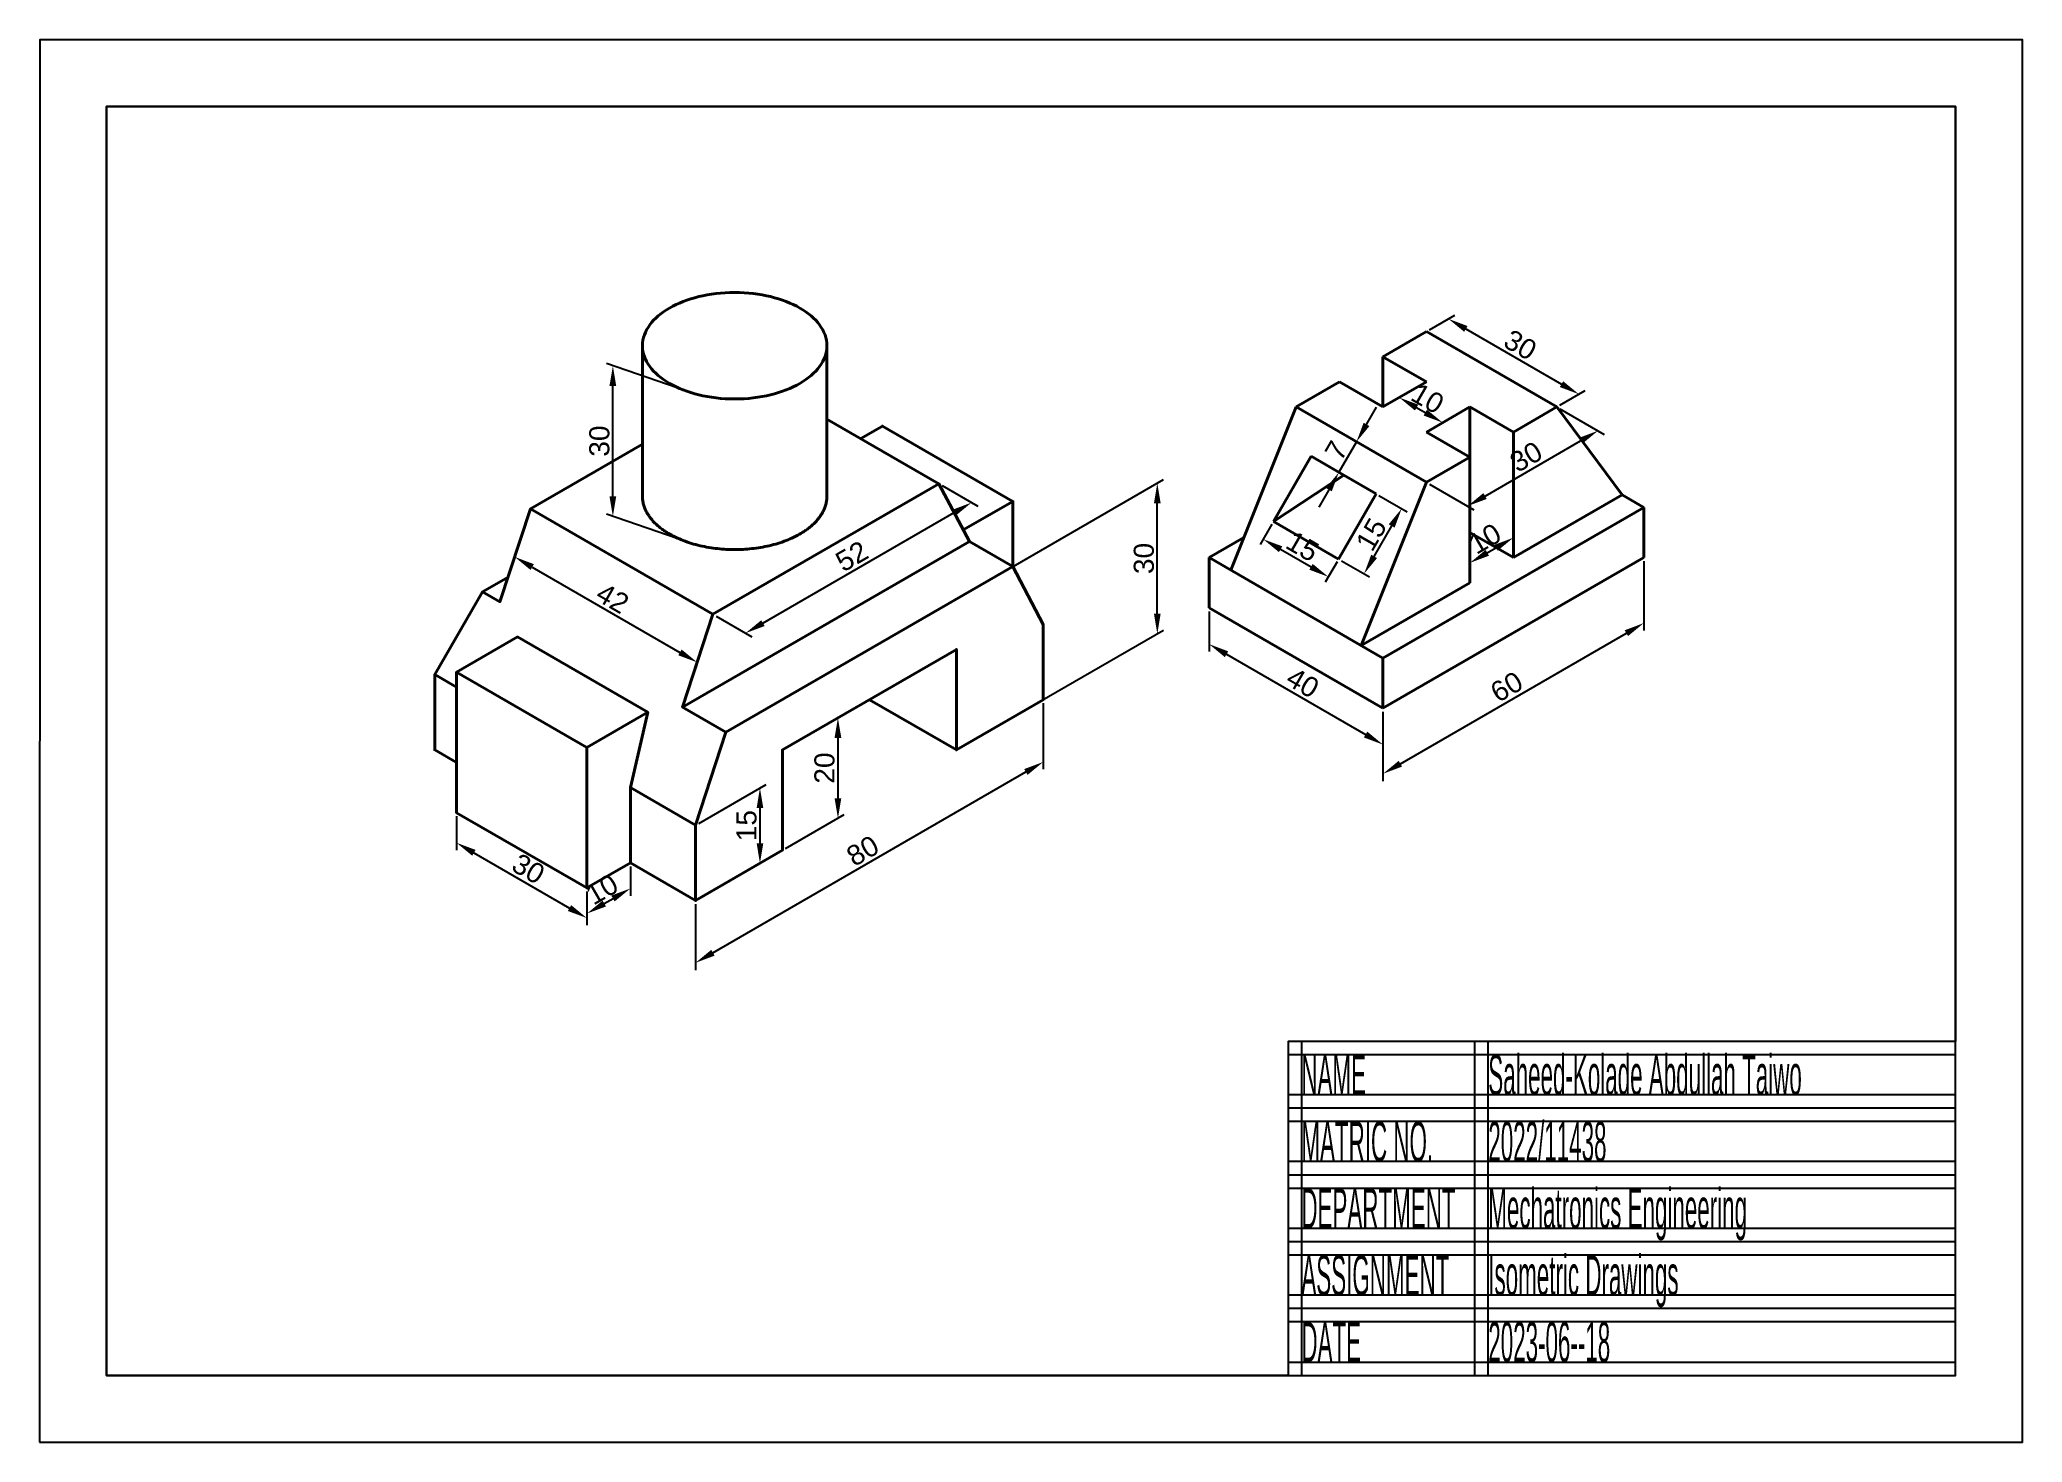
# Paper-space layout 'Layout3-Layout1' of a CAD drawing. Header units: millimetres. Extents: x -20 to 277, y -7 to 202.
# The model-space entities are those that its viewports show. They can reach past a viewport. Long polylines and large blocks are cut down to what shows.
import ezdxf

# ---------------------------------------------------------------- set-up
doc = ezdxf.new("R2010")
doc.units = ezdxf.units.MM
doc.layers.add('Thick', color=7, linetype='Continuous', lineweight=40)
doc.styles.get("Standard").update_dxf_attribs({"font": 'arial.ttf'})
doc.styles.add('Title Block', font='arial.ttf', dxfattribs={"width": 0.4, "height": 6})
doc.dimstyles.new('ISO-25', dxfattribs={"dimtxt": 4, "dimasz": 4, "dimexe": 1.25, "dimexo": 0.625, "dimtad": 1, "dimtxsty": 'Standard', "dimcen": 2.5, "dimadec": 0, "dimazin": 0, "dimtfac": 1, "dimtmove": 0, "dimatfit": 3, "dimfxl": 1, "dimarcsym": 0})

# ---------------------------------------------------------------- blocks, each defined once
blk = doc.blocks.new('*D113')
at = {"color": 0, "lineweight": -2, "transparency": 16777216}
for p, q in [((3606.82, 935.46), (3615.66, 930.36)), ((3591.89, 918.08), (3610.94, 929.08)), ((3580.84, 920.46), (3589.68, 915.36))]:
    blk.add_line(p, q, dxfattribs=at)
at = {"color": 0, "transparency": 16777216}
for points in [[(3610.61, 929.66), (3611.28, 928.5), (3614.41, 931.08)], [(3591.56, 918.66), (3592.23, 917.5), (3588.43, 916.08)]]:
    blk.add_solid(points, dxfattribs=at)
at = {"layer": 'Defpoints', "color": 0, "transparency": 16777216}
for p in [(3606.2, 935.82), (3614.41, 931.08), (3580.22, 920.82)]:
    blk.add_point(p, dxfattribs=at)
at = {"color": 0, "transparency": 16777216, "insert": (3600.08, 925.89), "char_height": 4, "attachment_point": 5, "rotation": 30}
blk.add_mtext('30', dxfattribs=at)
blk = doc.blocks.new('*D114')
at = {"color": 0, "lineweight": -2, "transparency": 16777216}
for p, q in [((3575.26, 937.96), (3573.55, 936.97)), ((3578.26, 935.69), (3579.99, 934.69)), ((3583.92, 932.96), (3582.21, 931.97))]:
    blk.add_line(p, q, dxfattribs=at)
at = {"color": 0, "transparency": 16777216}
for points in [[(3578.59, 936.27), (3577.93, 935.11), (3574.8, 937.69)], [(3580.33, 935.27), (3579.66, 934.11), (3583.46, 932.69)]]:
    blk.add_solid(points, dxfattribs=at)
at = {"layer": 'Defpoints', "color": 0, "transparency": 16777216}
for p in [(3575.89, 938.32), (3583.46, 932.69), (3584.55, 933.32)]:
    blk.add_point(p, dxfattribs=at)
at = {"color": 0, "transparency": 16777216, "insert": (3580.46, 937.5), "char_height": 4, "attachment_point": 5, "rotation": 330}
blk.add_mtext('10', dxfattribs=at)
blk = doc.blocks.new('*D115')
at = {"color": 0, "lineweight": -2, "transparency": 16777216}
for p, q in [((3580.84, 951.18), (3585.86, 954.08)), ((3588.07, 951.36), (3607.13, 940.36)), ((3606.82, 936.18), (3611.84, 939.08))]:
    blk.add_line(p, q, dxfattribs=at)
at = {"color": 0, "transparency": 16777216}
for points in [[(3588.41, 951.93), (3587.74, 950.78), (3584.61, 953.36)], [(3607.46, 940.93), (3606.79, 939.78), (3610.59, 938.36)]]:
    blk.add_solid(points, dxfattribs=at)
at = {"layer": 'Defpoints', "color": 0, "transparency": 16777216}
for p in [(3580.22, 950.82), (3610.59, 938.36), (3606.2, 935.82)]:
    blk.add_point(p, dxfattribs=at)
at = {"color": 0, "transparency": 16777216, "insert": (3598.93, 948.17), "char_height": 4, "attachment_point": 5, "rotation": 330}
blk.add_mtext('30', dxfattribs=at)
blk = doc.blocks.new('*D116')
at = {"color": 0, "lineweight": -2, "transparency": 16777216}
for p, q in [((3597.54, 906.54), (3597.54, 911.21)), ((3588.88, 901.54), (3588.88, 906.21)), ((3592.34, 906.77), (3594.07, 907.77))]:
    blk.add_line(p, q, dxfattribs=at)
at = {"color": 0, "transparency": 16777216}
for points in [[(3593.74, 908.35), (3594.41, 907.19), (3597.54, 909.77)], [(3592.01, 907.35), (3592.68, 906.19), (3588.88, 904.77)]]:
    blk.add_solid(points, dxfattribs=at)
at = {"layer": 'Defpoints', "color": 0, "transparency": 16777216}
for p in [(3597.54, 909.77), (3597.54, 905.82), (3588.88, 900.82)]:
    blk.add_point(p, dxfattribs=at)
at = {"color": 0, "transparency": 16777216, "insert": (3591.87, 909.58), "char_height": 4, "attachment_point": 5, "rotation": 30}
blk.add_mtext('10', dxfattribs=at)
blk = doc.blocks.new('*D117')
at = {"color": 0, "lineweight": -2, "transparency": 16777216}
for p, q in [((3623.52, 905.1), (3623.52, 891.32)), ((3575.02, 864.77), (3620.05, 890.77)), ((3571.56, 875.1), (3571.56, 861.32))]:
    blk.add_line(p, q, dxfattribs=at)
at = {"color": 0, "transparency": 16777216}
for points in [[(3619.72, 891.34), (3620.39, 890.19), (3623.52, 892.77)], [(3574.69, 865.34), (3575.36, 864.19), (3571.56, 862.77)]]:
    blk.add_solid(points, dxfattribs=at)
at = {"layer": 'Defpoints', "color": 0, "transparency": 16777216}
for p in [(3623.52, 905.82), (3623.52, 892.77), (3571.56, 875.82)]:
    blk.add_point(p, dxfattribs=at)
at = {"color": 0, "transparency": 16777216, "insert": (3596.2, 880.08), "char_height": 4, "attachment_point": 5, "rotation": 30}
blk.add_mtext('60', dxfattribs=at)
blk = doc.blocks.new('*D118')
at = {"color": 0, "lineweight": -2, "transparency": 16777216}
for p, q in [((3536.92, 895.1), (3536.92, 887.13)), ((3540.38, 886.57), (3568.09, 870.57)), ((3571.56, 875.1), (3571.56, 867.13))]:
    blk.add_line(p, q, dxfattribs=at)
at = {"color": 0, "transparency": 16777216}
for points in [[(3540.71, 887.15), (3540.05, 885.99), (3536.92, 888.57)], [(3568.43, 871.15), (3567.76, 869.99), (3571.56, 868.57)]]:
    blk.add_solid(points, dxfattribs=at)
at = {"layer": 'Defpoints', "color": 0, "transparency": 16777216}
for p in [(3536.92, 895.82), (3571.56, 875.82), (3571.56, 868.57)]:
    blk.add_point(p, dxfattribs=at)
at = {"color": 0, "transparency": 16777216, "insert": (3555.57, 880.88), "char_height": 4, "attachment_point": 5, "rotation": 330}
blk.add_mtext('40', dxfattribs=at)
blk = doc.blocks.new('*D119')
at = {"color": 0, "lineweight": -2, "transparency": 16777216}
for p, q in [((3549.42, 912.48), (3547.06, 908.4)), ((3551.15, 907.48), (3557.22, 903.98)), ((3562.41, 904.98), (3560.06, 900.9))]:
    blk.add_line(p, q, dxfattribs=at)
at = {"color": 0, "transparency": 16777216}
for points in [[(3551.49, 908.06), (3550.82, 906.9), (3547.69, 909.48)], [(3557.55, 904.56), (3556.88, 903.4), (3560.68, 901.98)]]:
    blk.add_solid(points, dxfattribs=at)
at = {"layer": 'Defpoints', "color": 0, "transparency": 16777216}
for p in [(3549.73, 913.02), (3562.72, 905.52), (3560.68, 901.98)]:
    blk.add_point(p, dxfattribs=at)
at = {"color": 0, "transparency": 16777216, "insert": (3555.52, 908.04), "char_height": 4, "attachment_point": 5, "rotation": 330}
blk.add_mtext('15', dxfattribs=at)
blk = doc.blocks.new('*D120')
at = {"color": 0, "lineweight": -2, "transparency": 16777216}
for p, q in [((3570.76, 918.19), (3576.37, 914.96)), ((3569.79, 906.06), (3573.29, 912.12)), ((3563.26, 905.2), (3568.87, 901.97))]:
    blk.add_line(p, q, dxfattribs=at)
at = {"color": 0, "transparency": 16777216}
for points in [[(3572.71, 912.45), (3573.87, 911.78), (3575.29, 915.58)], [(3569.21, 906.39), (3570.37, 905.72), (3567.79, 902.59)]]:
    blk.add_solid(points, dxfattribs=at)
at = {"layer": 'Defpoints', "color": 0, "transparency": 16777216}
for p in [(3570.22, 918.51), (3575.29, 915.58), (3562.72, 905.52)]:
    blk.add_point(p, dxfattribs=at)
at = {"color": 0, "transparency": 16777216, "insert": (3569.23, 910.42), "char_height": 4, "attachment_point": 5, "rotation": 60}
blk.add_mtext('15', dxfattribs=at)
blk = doc.blocks.new('*D121')
at = {"color": 0, "lineweight": -2, "transparency": 16777216}
for p, q in [((3568.27, 932.33), (3570.27, 935.8)), ((3566.27, 928.87), (3562.77, 922.81)), ((3566.69, 928.63), (3565.19, 929.49)), ((3563.19, 922.57), (3561.69, 923.43)), ((3560.77, 919.34), (3558.77, 915.88))]:
    blk.add_line(p, q, dxfattribs=at)
at = {"color": 0, "transparency": 16777216}
for points in [[(3567.7, 932.67), (3568.85, 932), (3566.27, 928.87)], [(3560.2, 919.68), (3561.35, 919.01), (3562.77, 922.81)]]:
    blk.add_solid(points, dxfattribs=at)
at = {"layer": 'Defpoints', "color": 0, "transparency": 16777216}
for p in [(3567.23, 928.32), (3562.77, 922.81), (3563.73, 922.26)]:
    blk.add_point(p, dxfattribs=at)
at = {"color": 0, "transparency": 16777216, "insert": (3562.25, 927.15), "char_height": 4, "attachment_point": 5, "rotation": 60}
blk.add_mtext('7', dxfattribs=at)
blk = doc.blocks.new('*D122')
at = {"color": 0, "lineweight": -2, "transparency": 16777216}
for p, q in [((3483.7, 920.16), (3490.82, 916.05)), ((3448.01, 892.77), (3486.11, 914.77)), ((3438.67, 894.16), (3445.79, 890.05))]:
    blk.add_line(p, q, dxfattribs=at)
at = {"color": 0, "transparency": 16777216}
for points in [[(3485.78, 915.34), (3486.44, 914.19), (3489.57, 916.77)], [(3447.67, 893.34), (3448.34, 892.19), (3444.54, 890.77)]]:
    blk.add_solid(points, dxfattribs=at)
at = {"layer": 'Defpoints', "color": 0, "transparency": 16777216}
for p in [(3483.08, 920.52), (3489.57, 916.77), (3438.05, 894.52)]:
    blk.add_point(p, dxfattribs=at)
at = {"color": 0, "transparency": 16777216, "insert": (3465.72, 906.08), "char_height": 4, "attachment_point": 5, "rotation": 30}
blk.add_mtext('52', dxfattribs=at)
blk = doc.blocks.new('*D123')
at = {"color": 0, "lineweight": -2, "transparency": 16777216}
for p, q in [((3386.95, 854.3), (3386.95, 847.58)), ((3390.41, 847.02), (3409.47, 836.02)), ((3412.93, 839.3), (3412.93, 832.58))]:
    blk.add_line(p, q, dxfattribs=at)
at = {"color": 0, "transparency": 16777216}
for points in [[(3390.75, 847.6), (3390.08, 846.44), (3386.95, 849.02)], [(3409.8, 836.6), (3409.13, 835.44), (3412.93, 834.02)]]:
    blk.add_solid(points, dxfattribs=at)
at = {"layer": 'Defpoints', "color": 0, "transparency": 16777216}
for p in [(3386.95, 855.02), (3412.93, 840.02), (3412.93, 834.02)]:
    blk.add_point(p, dxfattribs=at)
at = {"color": 0, "transparency": 16777216, "insert": (3401.28, 843.83), "char_height": 4, "attachment_point": 5, "rotation": 330}
blk.add_mtext('30', dxfattribs=at)
blk = doc.blocks.new('*D124')
at = {"color": 0, "lineweight": -2, "transparency": 16777216}
for p, q in [((3421.59, 844.3), (3421.59, 838.48)), ((3412.93, 839.3), (3412.93, 833.48)), ((3416.4, 836.92), (3418.13, 837.92))]:
    blk.add_line(p, q, dxfattribs=at)
at = {"color": 0, "transparency": 16777216}
for points in [[(3417.79, 838.5), (3418.46, 837.34), (3421.59, 839.92)], [(3416.06, 837.5), (3416.73, 836.34), (3412.93, 834.92)]]:
    blk.add_solid(points, dxfattribs=at)
at = {"layer": 'Defpoints', "color": 0, "transparency": 16777216}
for p in [(3421.59, 845.02), (3412.93, 840.02), (3421.59, 839.92)]:
    blk.add_point(p, dxfattribs=at)
at = {"color": 0, "transparency": 16777216, "insert": (3415.93, 839.73), "char_height": 4, "attachment_point": 5, "rotation": 30}
blk.add_mtext('10', dxfattribs=at)
blk = doc.blocks.new('*D125')
at = {"color": 0, "lineweight": -2, "transparency": 16777216}
for p, q in [((3435.21, 852.88), (3448.66, 860.65)), ((3447.41, 855.93), (3447.41, 848.93)), ((3435.21, 837.88), (3448.66, 845.65))]:
    blk.add_line(p, q, dxfattribs=at)
at = {"color": 0, "transparency": 16777216}
for points in [[(3446.75, 855.93), (3448.08, 855.93), (3447.41, 859.93)], [(3446.75, 848.93), (3448.08, 848.93), (3447.41, 844.93)]]:
    blk.add_solid(points, dxfattribs=at)
at = {"layer": 'Defpoints', "color": 0, "transparency": 16777216}
for p in [(3434.58, 852.52), (3447.41, 844.93), (3434.58, 837.52)]:
    blk.add_point(p, dxfattribs=at)
at = {"color": 0, "transparency": 16777216, "insert": (3444.75, 852.43), "char_height": 4, "attachment_point": 5, "rotation": 90}
blk.add_mtext('15', dxfattribs=at)
blk = doc.blocks.new('*D126')
at = {"color": 0, "lineweight": -2, "transparency": 16777216}
for p, q in [((3452.53, 867.88), (3464.2, 874.62)), ((3462.95, 869.9), (3462.95, 857.9)), ((3452.53, 847.88), (3464.2, 854.62))]:
    blk.add_line(p, q, dxfattribs=at)
at = {"color": 0, "transparency": 16777216}
for points in [[(3462.28, 869.9), (3463.62, 869.9), (3462.95, 873.9)], [(3462.28, 857.9), (3463.62, 857.9), (3462.95, 853.9)]]:
    blk.add_solid(points, dxfattribs=at)
at = {"layer": 'Defpoints', "color": 0, "transparency": 16777216}
for p in [(3451.9, 867.52), (3462.95, 853.9), (3451.9, 847.52)]:
    blk.add_point(p, dxfattribs=at)
at = {"color": 0, "transparency": 16777216, "insert": (3460.28, 863.9), "char_height": 4, "attachment_point": 5, "rotation": 90}
blk.add_mtext('20', dxfattribs=at)
blk = doc.blocks.new('*D127')
at = {"color": 0, "lineweight": -2, "transparency": 16777216}
for p, q in [((3503.86, 876.8), (3503.86, 863.67)), ((3438.05, 827.12), (3500.4, 863.12)), ((3434.58, 836.8), (3434.58, 823.67))]:
    blk.add_line(p, q, dxfattribs=at)
at = {"color": 0, "transparency": 16777216}
for points in [[(3500.07, 863.7), (3500.73, 862.54), (3503.86, 865.12)], [(3437.71, 827.7), (3438.38, 826.54), (3434.58, 825.12)]]:
    blk.add_solid(points, dxfattribs=at)
at = {"layer": 'Defpoints', "color": 0, "transparency": 16777216}
for p in [(3503.86, 877.52), (3503.86, 865.12), (3434.58, 837.52)]:
    blk.add_point(p, dxfattribs=at)
at = {"color": 0, "transparency": 16777216, "insert": (3467.89, 847.43), "char_height": 4, "attachment_point": 5, "rotation": 30}
blk.add_mtext('80', dxfattribs=at)
blk = doc.blocks.new('*D128')
at = {"color": 0, "lineweight": -2, "transparency": 16777216}
for p, q in [((3495.83, 902.88), (3527.84, 921.36)), ((3526.59, 894.64), (3526.59, 916.64)), ((3495.83, 872.88), (3527.84, 891.36))]:
    blk.add_line(p, q, dxfattribs=at)
at = {"color": 0, "transparency": 16777216}
for points in [[(3525.92, 916.64), (3527.25, 916.64), (3526.59, 920.64)], [(3525.92, 894.64), (3527.25, 894.64), (3526.59, 890.64)]]:
    blk.add_solid(points, dxfattribs=at)
at = {"layer": 'Defpoints', "color": 0, "transparency": 16777216}
for p in [(3526.59, 920.64), (3495.2, 902.52), (3495.2, 872.52)]:
    blk.add_point(p, dxfattribs=at)
at = {"color": 0, "transparency": 16777216, "insert": (3523.92, 905.64), "char_height": 4, "attachment_point": 5, "rotation": 90}
blk.add_mtext('30', dxfattribs=at)
blk = doc.blocks.new('*D129')
at = {"color": 0, "lineweight": -2, "transparency": 16777216}
for p, q in [((3401.48, 914.91), (3398.16, 904.72)), ((3402.02, 903.94), (3431.47, 886.94)), ((3437.85, 893.91), (3434.54, 883.72))]:
    blk.add_line(p, q, dxfattribs=at)
at = {"color": 0, "transparency": 16777216}
for points in [[(3402.36, 904.51), (3401.69, 903.36), (3398.56, 905.94)], [(3431.8, 887.51), (3431.14, 886.36), (3434.93, 884.94)]]:
    blk.add_solid(points, dxfattribs=at)
at = {"layer": 'Defpoints', "color": 0, "transparency": 16777216}
for p in [(3401.67, 915.52), (3438.05, 894.52), (3434.93, 884.94)]:
    blk.add_point(p, dxfattribs=at)
at = {"color": 0, "transparency": 16777216, "insert": (3418.06, 897.72), "char_height": 4, "attachment_point": 5, "rotation": 330}
blk.add_mtext('42', dxfattribs=at)
blk = doc.blocks.new('*D130')
at = {"color": 0, "lineweight": -2, "transparency": 16777216}
for p, q in [((3433.05, 938.89), (3416.85, 944.45)), ((3418.1, 918.02), (3418.1, 940.02)), ((3433.05, 908.89), (3416.85, 914.45))]:
    blk.add_line(p, q, dxfattribs=at)
at = {"color": 0, "transparency": 16777216}
for points in [[(3417.43, 940.02), (3418.77, 940.02), (3418.1, 944.02)], [(3417.43, 918.02), (3418.77, 918.02), (3418.1, 914.02)]]:
    blk.add_solid(points, dxfattribs=at)
at = {"layer": 'Defpoints', "color": 0, "transparency": 16777216}
for p in [(3418.1, 944.02), (3433.68, 938.68), (3433.68, 908.68)]:
    blk.add_point(p, dxfattribs=at)
at = {"color": 0, "transparency": 16777216, "insert": (3415.43, 929.02), "char_height": 4, "attachment_point": 5, "rotation": 90}
blk.add_mtext('30', dxfattribs=at)

msp = doc.modelspace()

# ---------------------------------------------------------------- linework, layer by layer
at = {"layer": 'Thick'}
for p, q in [((3571.558, 945.819), (3580.218, 950.819)), ((3580.218, 950.819), (3606.199, 935.819)), ((3580.218, 940.819), (3571.558, 945.819)), ((3571.558, 945.819), (3571.558, 935.819)), ((3554.237, 935.819), (3562.897, 940.819)), ((3562.897, 940.819), (3571.558, 935.819)), ((3571.558, 935.819), (3580.218, 940.819)), ((3554.237, 935.819), (3541.247, 903.319)), ((3580.218, 920.819), (3554.237, 935.819)), ((3588.878, 935.819), (3580.218, 930.819)), ((3597.538, 930.819), (3588.878, 935.819)), ((3588.878, 935.819), (3588.878, 925.819)), ((3606.199, 935.819), (3597.538, 930.819)), ((3619.189, 918.319), (3606.199, 935.819)), ((3580.218, 930.819), (3588.878, 925.819)), ((3597.538, 930.819), (3597.538, 905.819)), ((3549.732, 913.017), (3557.232, 926.007)), ((3557.232, 926.007), (3563.727, 922.257)), ((3588.878, 925.819), (3580.218, 920.819)), ((3588.878, 900.819), (3588.878, 925.819)), ((3549.732, 913.017), (3563.727, 922.257)), ((3563.727, 922.257), (3570.223, 918.507)), ((3580.218, 920.819), (3567.227, 888.319)), ((3438.046, 894.517), (3483.079, 920.517)), ((3487.929, 911.317), (3497.802, 917.017)), ((3570.223, 918.507), (3562.723, 905.517)), ((3597.538, 905.819), (3619.189, 918.319)), ((3623.519, 915.819), (3619.189, 918.319)), ((3562.723, 905.517), (3549.732, 913.017)), ((3623.519, 915.819), (3571.558, 885.819)), ((3623.519, 905.819), (3623.519, 915.819)), ((3431.984, 876.017), (3489.141, 909.017)), ((3536.917, 905.819), (3543.845, 909.819)), ((3597.538, 905.819), (3588.878, 910.819)), ((3536.917, 895.819), (3536.917, 905.819)), ((3536.917, 905.819), (3571.558, 885.819)), ((3571.558, 875.819), (3623.519, 905.819)), ((3567.227, 888.319), (3588.878, 900.819)), ((3571.558, 875.819), (3536.917, 895.819)), ((3571.558, 885.819), (3571.558, 875.819))]:
    msp.add_line(p, q, dxfattribs=at)
for points in [[(3460.747, 933.411), (3483.079, 920.517), (3489.141, 909.017), (3497.802, 904.017), (3503.864, 892.517), (3503.864, 877.517), (3486.543, 867.517), (3469.223, 877.517)], [(3467.491, 929.517), (3471.821, 932.017), (3497.802, 917.017), (3497.802, 904.017), (3440.644, 871.017), (3434.582, 852.517), (3421.591, 860.017), (3421.591, 845.017), (3412.931, 840.017), (3412.931, 868.017), (3425.055, 875.017)], [(3392.146, 899.017), (3395.611, 897.017), (3401.673, 915.517), (3424.005, 928.411)], [(3401.673, 915.517), (3438.046, 894.517), (3431.984, 876.017), (3440.644, 871.017)], [(3386.95, 880.017), (3382.62, 882.517), (3392.146, 899.017), (3397.227, 901.951)], [(3412.931, 868.017), (3386.95, 883.017), (3399.075, 890.017), (3425.055, 875.017), (3421.591, 860.017)], [(3434.582, 837.517), (3451.902, 847.517), (3451.902, 867.517), (3486.543, 887.517), (3486.543, 867.517)], [(3386.95, 865.017), (3382.62, 867.517), (3382.62, 882.517)], [(3412.931, 840.017), (3386.95, 855.017), (3386.95, 883.017)], [(3434.582, 852.517), (3434.582, 837.517), (3421.591, 845.017)]]:
    msp.add_lwpolyline(points, dxfattribs=at)
msp.add_ellipse((3442.376, 948.017), major_axis=(-18.371, 0), ratio=0.5773503, dxfattribs=at)
msp.add_rational_spline([(3424.005, 948.017), (3424.005, 933.017), (3424.005, 918.017), (3424.005, 907.411), (3442.376, 907.411), (3460.747, 907.411), (3460.747, 918.017), (3460.747, 933.017), (3460.747, 948.017)], [1, 1, 1, 0.707106781187, 1, 0.707106781187, 1, 1, 1], degree=2, knots=[0, 0, 0, 1, 1, 2.5707963, 2.5707963, 4.1415927, 4.1415927, 5.1415927, 5.1415927, 5.1415927], dxfattribs=at)

# ---------------------------------------------------------------- dimensions: what is measured, and where the dimension line sits
for p1, p2, distance, picture, middle in [((3580.218, 950.819), (3606.199, 935.819), 4.392, '*D115', (3598.935, 948.166)), ((3575.888, 938.319), (3584.548, 933.319), -1.092, '*D114', (3580.459, 937.499)), ((3567.227, 928.319), (3563.727, 922.257), -1.1, '*D121', (3562.251, 927.151)), ((3580.218, 920.819), (3606.199, 935.819), -8.21, '*D113', (3600.084, 925.89)), ((3438.046, 894.517), (3483.079, 920.517), -6.495, '*D122', (3465.724, 906.077)), ((3562.723, 905.517), (3570.223, 918.507), -5.851, '*D120', (3569.23, 910.42)), ((3401.673, 915.517), (3438.046, 894.517), -9.853, '*D129', (3418.063, 897.718)), ((3549.732, 913.017), (3562.723, 905.517), -4.085, '*D119', (3555.519, 908.039)), ((3588.878, 900.819), (3597.538, 905.819), 3.422, '*D116', (3591.875, 909.581)), ((3571.558, 875.819), (3623.519, 905.819), -11.305, '*D117', (3596.205, 880.075)), ((3536.917, 895.819), (3571.558, 875.819), -6.277, '*D118', (3555.571, 880.881)), ((3434.582, 837.517), (3503.864, 877.517), -10.738, '*D127', (3467.889, 847.428)), ((3386.95, 855.017), (3412.931, 840.017), -5.194, '*D123', (3401.275, 843.831)), ((3412.931, 840.017), (3421.591, 845.017), -4.415, '*D124', (3415.928, 839.73))]:
    dim = msp.add_aligned_dim(p1=p1, p2=p2, distance=distance, dimstyle='ISO-25')
    dim.commit()
    dim.dimension.update_dxf_attribs({"geometry": picture, "text_midpoint": middle})
for base, p1, p2, picture, middle in [((3418.099, 944.024), (3433.677, 908.675), (3433.677, 938.675), '*D130', (3415.43, 929.024)), ((3526.588, 920.637), (3495.204, 872.517), (3495.204, 902.517), '*D128', (3523.919, 905.637)), ((3462.95, 853.896), (3451.902, 867.517), (3451.902, 847.517), '*D126', (3460.282, 863.896)), ((3447.414, 844.926), (3434.582, 852.517), (3434.582, 837.517), '*D125', (3444.746, 852.426))]:
    dim = msp.add_linear_dim(base=base, p1=p1, p2=p2, angle=90, dimstyle='ISO-25')
    dim.commit()
    dim.dimension.update_dxf_attribs({"geometry": picture, "text_midpoint": middle})

psp = doc.layouts.new('Layout3-Layout1')

# ---------------------------------------------------------------- linework, layer by layer
for p, q in [((267, 52.52), (167, 52.52)), ((167, 52.52), (167, 2.51)), ((267, 50.52), (167, 50.52)), ((169, 52.52), (169, 2.51)), ((195, 2.51), (195, 52.52)), ((197, 2.51), (197, 52.52)), ((267, 44.52), (167, 44.52)), ((267, 42.52), (167, 42.52)), ((267, 40.52), (167, 40.52)), ((267, 34.52), (167, 34.52)), ((267, 32.52), (167, 32.52)), ((267, 30.52), (167, 30.52)), ((267, 24.52), (167, 24.52)), ((267, 22.52), (167, 22.52)), ((267, 20.52), (167, 20.52)), ((267, 14.52), (167, 14.52)), ((267, 12.52), (167, 12.52)), ((267, 10.52), (167, 10.52)), ((265, 4.52), (267, 4.52))]:
    psp.add_line(p, q)
for points in [[(-20, -7.5), (277, -7.48), (277, 202.5), (-19.97, 202.5)], [(-10, 2.5), (267, 2.52), (267, 192.5), (-9.97, 192.5)], [(-9.97, 192.5), (267, 192.5), (267, 52.52), (167, 52.51), (167, 2.51), (-10, 2.5), (-9.97, 192.5)]]:
    psp.add_lwpolyline(points, close=True)
psp.add_lwpolyline([(167, 4.51), (265, 4.52)])

# ---------------------------------------------------------------- texts
at = {"style": 'Title Block', "width": 0.4}
for s, p in [('NAME', (169, 44.52)), ('Saheed-Kolade Abdullah Taiwo', (197, 44.52)), ('MATRIC NO.', (169, 34.52)), ('2022/11438', (197, 34.52)), ('DEPARTMENT', (169, 24.52)), ('Mechatronics Engineering', (197, 24.52)), ('Isometric Drawings', (197, 14.52)), ('ASSIGNMENT', (169, 14.51)), ('DATE', (169, 4.51)), ('2023-06--18', (197, 4.52))]:
    psp.add_text(s, height=6, dxfattribs=at).set_placement(p)

# ---------------------------------------------------------------- viewports
at = {"layer": '0'}
vp = psp.add_viewport(center=(128.5, 97.5), size=(277, 189.9954), view_center_point=(3501.42, 869.29), view_height=252.73531, dxfattribs=at)
vp.dxf.flags = 0x10000  # cut along an outline
vp.dxf.clipping_boundary_handle = psp.add_lwpolyline([(-9.97, 192.5), (267, 192.5), (267, 52.52), (167, 52.51), (167, 2.51), (-10, 2.5), (-9.97, 192.5)], format="xyb", close=True, dxfattribs={"invisible": 1}).dxf.handle

doc.saveas('drawing.dxf')
